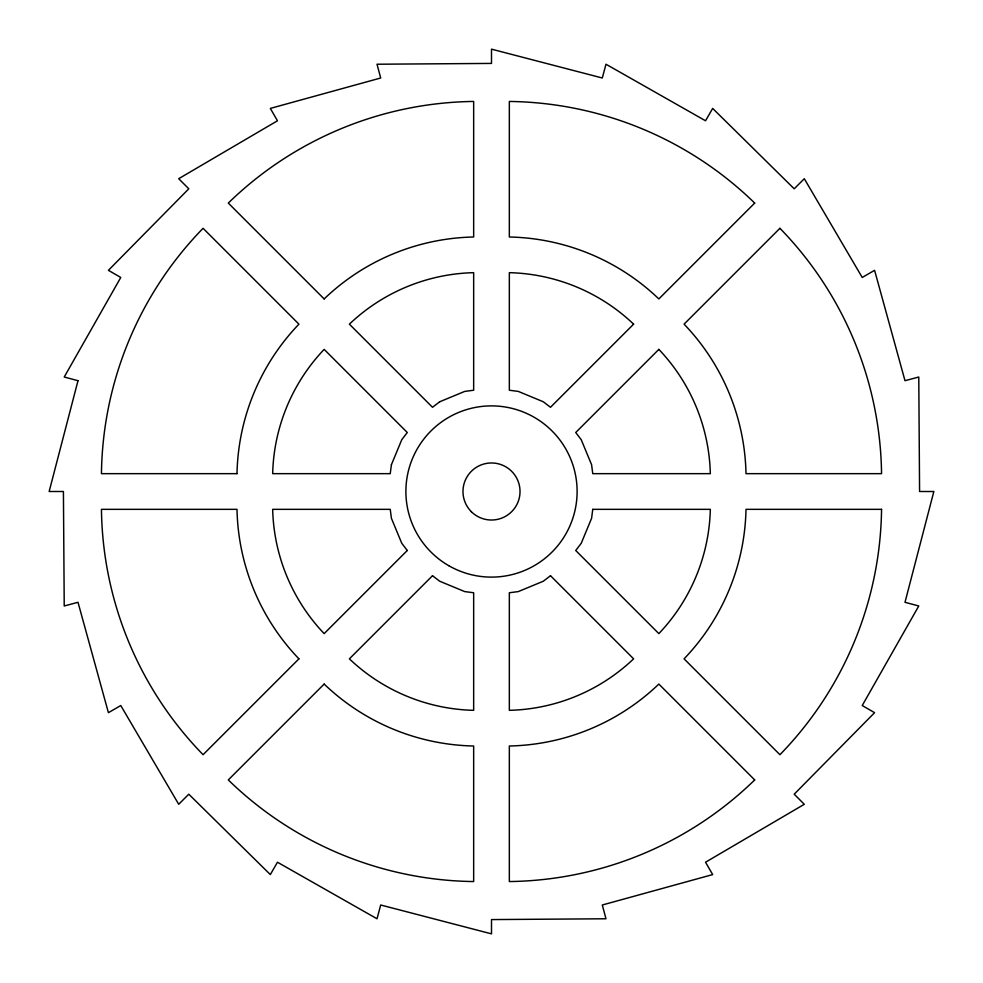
<?xml version="1.0" encoding="UTF-8"?>
<svg xmlns="http://www.w3.org/2000/svg" width="983" height="983" viewBox="0 0 983 983"><rect width="100%" height="100%" fill="white"/><g stroke="black" fill="none" stroke-linecap="round" stroke-linejoin="round"><path stroke-width="1.47" d="M391.418 464.689L390.239 473.659L272.672 473.659A186.77 186.77 0 0 1 324.157 349.383L407.281 432.508L401.777 439.696L391.418 464.689M592.761 509.341L591.582 518.311L581.223 543.304L575.719 550.492L658.843 633.617A186.77 186.77 0 0 0 710.328 509.341L592.761 509.341M78.001 380.704L49.15 491.5L63.416 491.5L64.227 605.983L78.001 602.296L108.413 712.675L120.774 705.536L178.709 804.291L188.797 794.203L270.325 874.587L277.464 862.226L377.017 918.773L380.704 904.999L491.5 933.85L491.5 919.584L605.983 918.773L602.296 904.999L712.675 874.587L705.536 862.226L804.291 804.291L794.203 794.203L874.587 712.675L862.226 705.536L918.773 605.983L904.999 602.296L933.85 491.5L919.584 491.5L918.773 377.017L904.999 380.704L874.587 270.325L862.226 277.464L804.291 178.709L794.203 188.797L712.675 108.413L705.536 120.774L605.983 64.227L602.296 78.001L491.5 49.15L491.5 63.416L377.017 64.227L380.704 78.001L270.325 108.413L277.464 120.774L178.709 178.709L188.797 188.797L108.413 270.325L120.774 277.464L64.227 377.017L78.001 380.704M298.93 658.843L203.076 754.698A357.984 357.984 0 0 1 101.446 509.341L237.001 509.341A222.441 222.441 0 0 0 298.93 658.843M407.281 550.492L324.157 633.617A186.77 186.77 0 0 1 272.672 509.341L390.239 509.341L391.418 518.311L401.777 543.304L407.281 550.492M633.617 324.157L550.492 407.281L543.304 401.777L518.311 391.418L509.341 390.239L509.341 272.672A186.77 186.77 0 0 1 633.617 324.157M754.698 203.076L658.843 298.93A222.441 222.441 0 0 0 509.341 237.001L509.341 101.446A357.984 357.984 0 0 1 754.698 203.076M324.157 684.07L228.302 779.924A357.984 357.984 0 0 0 473.659 881.554L473.659 745.999A222.441 222.441 0 0 1 324.157 684.07M432.508 575.719L349.383 658.843A186.77 186.77 0 0 0 473.659 710.328L473.659 592.761L464.689 591.582L439.696 581.223L432.508 575.719M658.843 349.383L575.719 432.508L581.223 439.696L591.582 464.689L592.761 473.659L710.328 473.659A186.77 186.77 0 0 0 658.843 349.383M779.924 228.302L684.07 324.157A222.441 222.441 0 0 1 745.999 473.659L881.554 473.659A357.984 357.984 0 0 0 779.924 228.302M439.696 401.777L432.508 407.281L349.383 324.157A186.77 186.77 0 0 1 473.659 272.672L473.659 390.239L464.689 391.418L439.696 401.777M550.492 575.719L543.304 581.223L518.311 591.582L509.341 592.761L509.341 710.328A186.77 186.77 0 0 0 633.617 658.843L550.492 575.719M237.001 473.659L101.446 473.659A357.984 357.984 0 0 1 203.076 228.302L298.93 324.157A222.441 222.441 0 0 0 237.001 473.659M881.554 509.341L745.999 509.341A222.441 222.441 0 0 1 684.07 658.843L779.924 754.698A357.984 357.984 0 0 0 881.554 509.341M324.157 298.93L228.302 203.076A357.984 357.984 0 0 1 473.659 101.446L473.659 237.001A222.441 222.441 0 0 0 324.157 298.93M754.698 779.924L658.843 684.07A222.441 222.441 0 0 1 509.341 745.999L509.341 881.554A357.984 357.984 0 0 0 754.698 779.924M448.69 565.643A85.619 85.619 0 0 0 577.119 491.5A85.619 85.619 0 0 0 448.69 417.357A85.619 85.619 0 0 0 448.69 565.643M471.324 511.676A28.544 28.544 0 0 0 519.061 498.885A28.544 28.544 0 0 0 484.115 463.939A28.544 28.544 0 0 0 471.324 511.676"/></g></svg>
